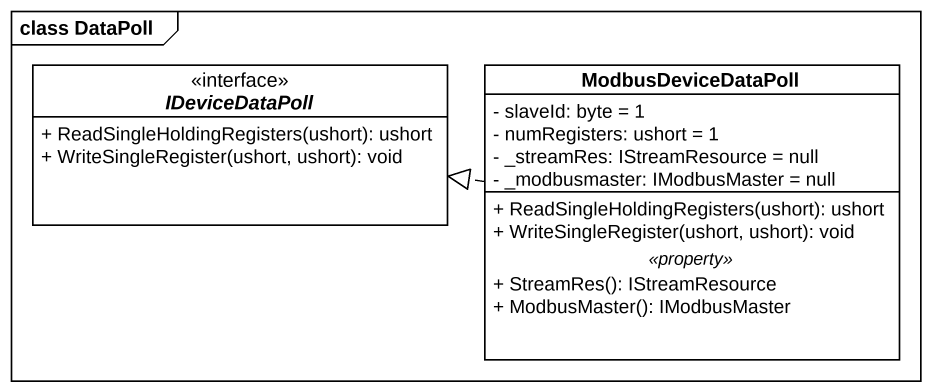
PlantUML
@startuml
mainframe class DataPoll
hide circle
hide empty members
skinparam classAttributeIconSize 0
interface IDeviceDataPoll {
  + ReadSingleHoldingRegisters(ushort): ushort
  + WriteSingleRegister(ushort, ushort): void
}
class ModbusDeviceDataPoll {
  - slaveId: byte = 1
  - numRegisters: ushort = 1
  - _streamRes: IStreamResource = null
  - _modbusmaster: IModbusMaster = null
  --
  + ReadSingleHoldingRegisters(ushort): ushort
  + WriteSingleRegister(ushort, ushort): void
  .. <<property>> ..
  + StreamRes(): IStreamResource
  + ModbusMaster(): IModbusMaster
}
ModbusDeviceDataPoll .left.|> IDeviceDataPoll
@enduml
